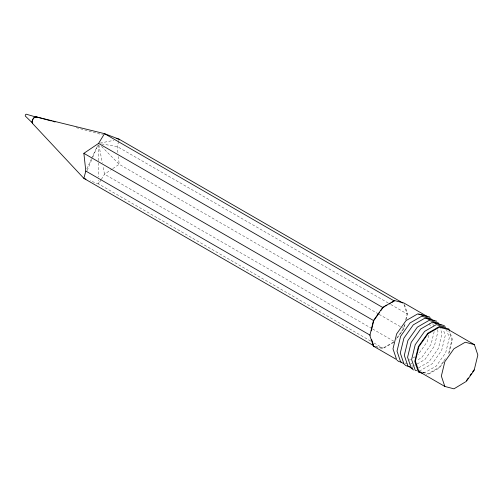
<?xml version="1.0" encoding="UTF-8"?>
<svg xmlns="http://www.w3.org/2000/svg" width="503" height="503" viewBox="0 0 503 503"><rect width="100%" height="100%" fill="white"/><g stroke="black" fill="none" stroke-linecap="round" stroke-linejoin="round"><path stroke-width="0.38" stroke-dasharray="2.52 1.89" d="M396.559 338.444L403.588 328.484L404.645 324.114M405.701 319.745L407.116 313.922L403.821 304.133M405.016 324.127L403.934 328.585L396.307 339.387M406.097 319.669L407.531 313.721L403.934 303.013M428.694 335.256L427.078 341.946L418.106 354.653M434.158 331.634L431.102 344.266L421.677 357.608L417.15 360.223M448.575 353.647L451.883 340.003L448.896 331.112M449.229 353.043L452.467 339.663L449.833 331.81M118.62 141.444L117.256 146.574L118.016 153.509M118.815 140.708L119.198 139.243M87.17 170.53L91.665 159.822M92.866 156.967L97.67 145.556M86.793 168.92L91.376 158.998M91.703 158.288L97.588 145.537M100.94 180.049L98.569 183.947L90.169 180.766M101.336 179.401L104.505 174.201L112.169 169.033M445.356 358.714L439.27 367.328L427.99 373.842L423.08 372.553M443.935 361.519L439.452 367.869L427.808 374.59L426.362 374.213M112.81 168.599L119.198 164.292L118.356 156.59M375.144 346.095L382.953 348.139L393.692 341.939M393.868 342.298L382.871 348.648L376.351 346.944M409.247 360.142L410.542 359.394M413.133 357.903L415.069 356.778M410.039 364.329L411.976 363.21M414.604 365.474L416.541 364.354M417.188 363.977L424.953 359.5L434.372 346.158L437.968 331.295L436.774 327.723M418.628 367.794L428.977 361.82L438.396 348.478L441.992 333.615L440.314 328.616M423.539 372.629L424.626 372.754L436.271 366.033L445.689 352.691L449.286 337.827L446.651 329.974M100.097 143.103L113.854 140.324M101.556 143.921L117.256 146.574L388.065 302.925M404.965 363.003L408.587 363.952M411.863 365.844L413.309 366.222M411.536 367.027L412.982 367.404M419.156 370.051L420.602 370.434L432.247 363.713L441.665 350.371L445.262 335.507L443.344 329.792M421.728 371.994L424.626 372.754M76.211 127.649L102.631 134.779M390.781 304.491L407.116 313.922M378.413 313.947L119.198 164.292L100.738 145.612M379.099 314.344L401.545 327.302M402.23 327.698L403.588 328.484M371.906 328.591L104.505 174.201L102.87 165.739M372.585 328.981L394.358 341.55M370.711 341.065L98.569 183.947L98.569 180.049M374.113 343.033L382.953 348.139M432.781 323.693L433.737 326.548M429.474 323.511L430.675 327.082M98.865 144.952L102.279 162.658M98.569 144.971L98.569 162.123M98.569 162.903L98.569 176.93"/><path stroke-width="0.75" d="M32.173 121.739L32.5 120.38M371.258 330.867L373.553 321.398M402.909 303.039L119.198 139.243L104.505 133.666L98.569 143.412L83.869 153.321L85.812 171.045L83.869 178.376L373.729 345.724M32.664 119.708L33.953 117.878L35.55 116.96M379.438 312.583L373.729 320.669L83.869 153.321M380.758 310.716L382.953 307.603L384.298 306.83M466.545 380.475L468.28 378.011M470.022 375.552L471.324 373.704M472.625 371.862L474.367 369.397L477.85 354.999L474.367 344.624L448.393 329.628L439.27 327.246L427.99 333.753L418.867 346.68L415.384 361.079L418.867 371.453L444.834 386.449L453.958 388.832L466.382 381.343L474.398 369.982M385.638 306.05L386.983 305.277M388.995 304.114L390.334 303.34M391.68 302.567L394.358 301.014L104.505 133.666L35.606 116.715L33.896 117.702L32.513 119.664L31.985 121.852L32.513 123.424L83.869 178.376L85.969 179.169M36.989 117.08L35.606 116.715L51.319 120.94M418.748 314.035L429.103 316.821M431.102 318.695L421.677 316.23L410.039 322.951L400.614 336.293L397.018 351.157L400.614 361.864L403.89 363.757L400.294 353.049L403.89 338.186L413.309 324.844L424.953 318.122L434.372 320.587M426.041 318.248L436.755 321.216M438.396 322.907L428.977 320.442L417.333 327.164L407.914 340.506L404.311 355.37L407.914 366.077L412.523 368.743M433.335 322.461L444.388 325.642M440.942 324.605L432.247 322.335L420.602 329.056L411.184 342.392L407.587 357.262L411.184 367.97M445.689 327.12L436.271 324.655L424.626 331.376L415.208 344.718L411.611 359.582L415.208 370.29L416.654 370.667M474.367 344.624L465.237 342.235L453.958 348.749L444.834 361.676L441.351 376.074L444.834 386.449M373.452 346.183L396.597 359.544L392.994 348.837L396.597 333.973L406.015 320.631L417.66 313.91L427.078 316.374L403.934 303.013L394.515 300.549L382.871 307.27L373.452 320.612L369.856 335.476L373.452 346.183L374.905 346.561M401.57 362.273L398.59 361.418L397.037 360.211M409.605 366.681L405.883 365.631L404.098 364.103M418.867 371.453L420.269 371.818M422.734 373.264L418.389 372.126L414.793 361.418L418.389 346.554L427.808 333.212L439.452 326.491L448.871 328.956L449.349 330.383M52.828 121.349L55.091 121.959M116.187 138.432L119.198 139.243M36.838 117.293L26.162 114.168L25.301 114.992L25.301 116.042L32.664 123.21M413.554 369.994L411.391 368.309M98.569 143.412L382.953 307.603M85.812 171.045L370.202 335.231M429.461 317.009L430.109 317.462M371.61 339.431L373.49 345.027"/></g></svg>
